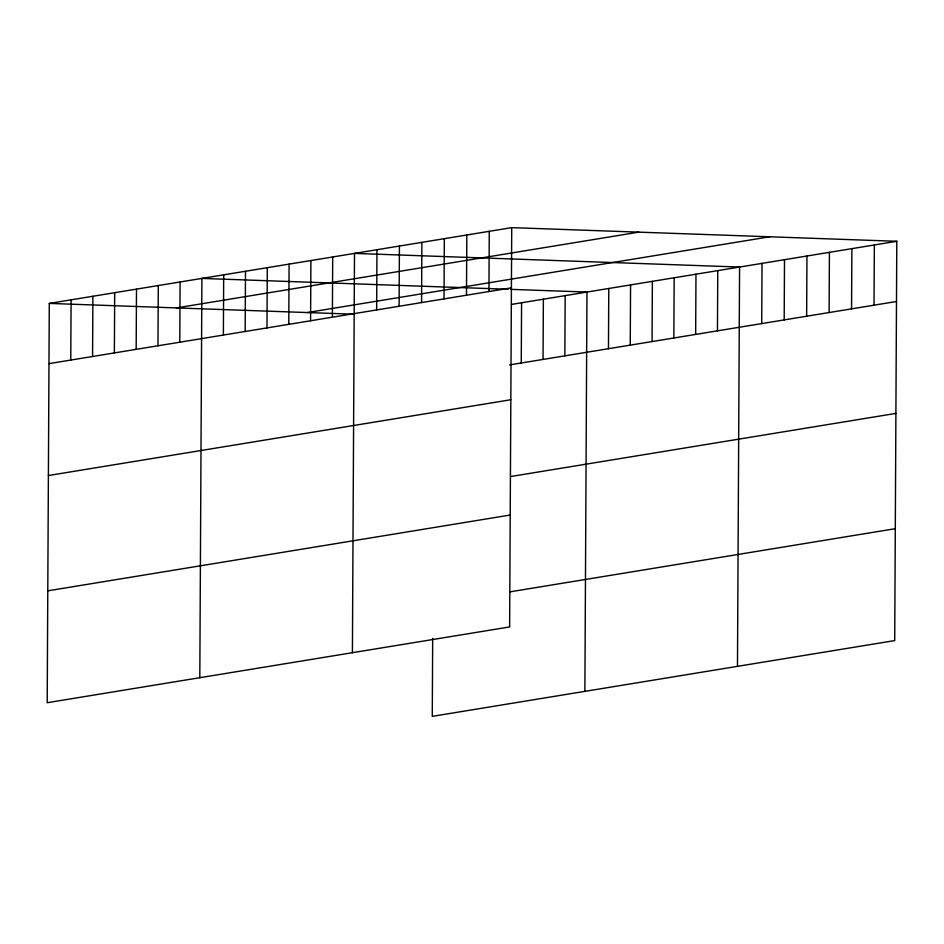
<?xml version="1.0" encoding="UTF-8"?>
<svg xmlns="http://www.w3.org/2000/svg" width="944" height="944" viewBox="0 0 944 944"><rect width="100%" height="100%" fill="white"/><g stroke="black" fill="none" stroke-linecap="round" stroke-linejoin="round"><path stroke-width="1.42" d="M511.731 227.634L49.289 303.413L47.2 702.714L509.63 626.934L511.731 227.634L896.8 241.286L894.711 640.587L432.269 716.366L432.682 638.333M70.776 360.065L71.095 299.838M92.571 356.49L92.89 296.274M114.377 352.914L114.696 292.699M136.172 349.351L136.491 289.124M157.978 345.775L158.297 285.548M179.773 342.2L180.092 281.985M199.809 677.709L201.898 278.409L508.096 289.265M223.374 335.061L223.693 274.834M245.18 331.486L245.499 271.258M266.987 327.91L267.294 267.695M288.781 324.335L289.1 264.119M310.588 320.759L310.895 260.544M332.382 317.196L332.701 256.969M352.407 652.705L354.496 253.393L739.577 267.046L737.476 666.346M376.644 309.939L376.963 249.723M399.1 306.257L399.418 246.042M421.567 302.576L421.885 242.36M444.022 298.894L444.341 238.679M466.489 295.212L466.808 234.997M488.945 291.531L489.263 231.315M521.253 362.992L521.572 302.776M543.048 359.416L543.366 299.201M564.854 355.853L565.173 295.625M584.879 691.362L586.967 292.05L511.011 289.36M608.455 348.702L608.774 288.486M630.25 345.126L630.568 284.911M652.056 341.563L652.375 281.336M673.851 337.987L674.169 277.76M695.657 334.412L695.976 274.197M717.452 330.837L717.77 270.621M761.714 323.591L762.032 263.364M784.181 319.91L784.499 259.683M806.636 316.228L806.955 256.001M829.103 312.547L829.422 252.319M851.559 308.865L851.877 248.638M874.026 305.183L874.345 244.956M176.363 307.921L638.805 232.141M307.296 312.558L769.726 236.779M48.97 363.641L511.412 287.849M511.388 304.44L896.8 241.286M509.618 364.903L896.481 301.502M48.392 475.528L510.822 399.749M510.492 476.555L895.903 413.401M47.79 590.826L510.22 515.035M509.89 591.853L895.29 528.687M49.289 303.413L354.035 314.21"/></g></svg>
